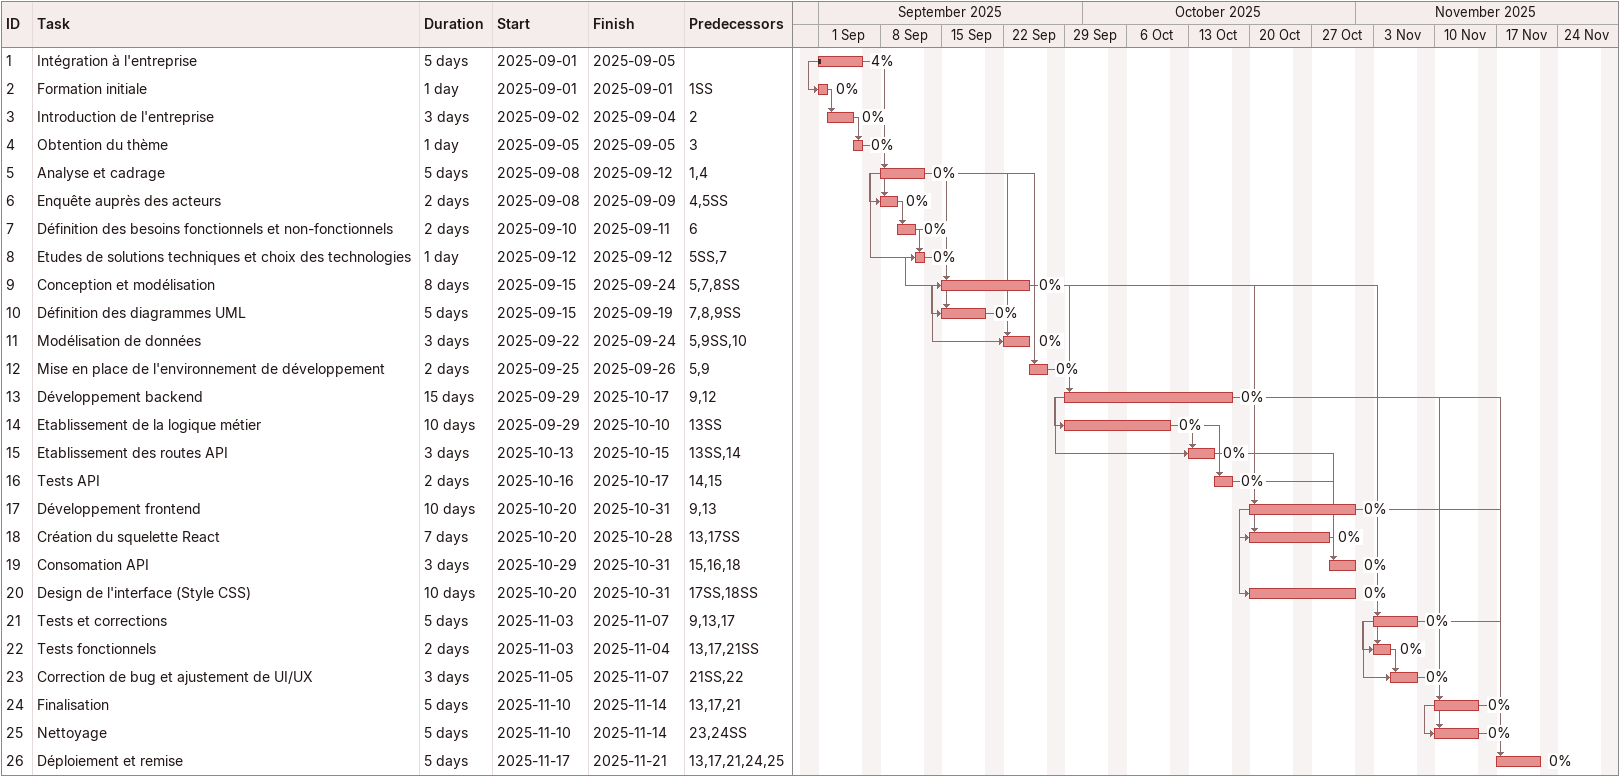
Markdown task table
| ID | Task | Duration | Start | Finish | Predecessors | % complete |
|---|---|---|---|---|---|---|
| 1 | Intégration à l'entreprise | 5d | 2025-09-01 | 2025-09-05 |  | 4 |
| 2 | Formation initiale | 1d | 2025-09-01 | 2025-09-01 | 1SS | 0 |
| 3 | Introduction de l'entreprise | 3d | 2025-09-02 | 2025-09-04 | 2 | 0 |
| 4 | Obtention du thème | 1d | 2025-09-05 | 2025-09-05 | 3 | 0 |
| 5 | Analyse et cadrage | 5d | 2025-09-08 | 2025-09-12 | 1, 4 | 0 |
| 6 | Enquête auprès des acteurs | 2d | 2025-09-08 | 2025-09-09 | 4, 5SS | 0 |
| 7 | Définition des besoins fonctionnels et non-fonctionnels | 2d | 2025-09-10 | 2025-09-11 | 6 | 0 |
| 8 | Etudes de solutions techniques et choix des technologies | 1d | 2025-09-12 | 2025-09-12 | 5SS, 7 | 0 |
| 9 | Conception et modélisation | 8d | 2025-09-15 | 2025-09-24 | 5, 7, 8SS | 0 |
| 10 | Définition des diagrammes UML | 5d | 2025-09-15 | 2025-09-19 | 7, 8, 9SS | 0 |
| 11 | Modélisation de données | 3d | 2025-09-22 | 2025-09-24 | 5, 9SS, 10 | 0 |
| 12 | Mise en place de l'environnement de développement | 2d | 2025-09-25 | 2025-09-26 | 5, 9 | 0 |
| 13 | Développement backend | 15d | 2025-09-29 | 2025-10-17 | 9, 12 | 0 |
| 14 | Etablissement de la logique métier | 10d | 2025-09-29 | 2025-10-10 | 13SS | 0 |
| 15 | Etablissement des routes API | 3d | 2025-10-13 | 2025-10-15 | 13SS, 14 | 0 |
| 16 | Tests API | 2d | 2025-10-16 | 2025-10-17 | 14, 15 | 0 |
| 17 | Développement frontend | 10d | 2025-10-20 | 2025-10-31 | 9, 13 | 0 |
| 18 | Création du squelette React | 7d | 2025-10-20 | 2025-10-28 | 13, 17SS | 0 |
| 19 | Consomation API | 3d | 2025-10-29 | 2025-10-31 | 15, 16, 18 | 0 |
| 20 | Design de l'interface (Style CSS) | 10d | 2025-10-20 | 2025-10-31 | 17SS, 18SS | 0 |
| 21 | Tests et corrections | 5d | 2025-11-03 | 2025-11-07 | 9, 13, 17 | 0 |
| 22 | Tests fonctionnels | 2d | 2025-11-03 | 2025-11-04 | 13, 17, 21SS | 0 |
| 23 | Correction de bug et ajustement de UI/UX | 3d | 2025-11-05 | 2025-11-07 | 21SS, 22 | 0 |
| 24 | Finalisation | 5d | 2025-11-10 | 2025-11-14 | 13, 17, 21 | 0 |
| 25 | Nettoyage | 5d | 2025-11-10 | 2025-11-14 | 23, 24SS | 0 |
| 26 | Déploiement et remise | 5d | 2025-11-17 | 2025-11-21 | 13, 17, 21, 24, 25 | 0 |
